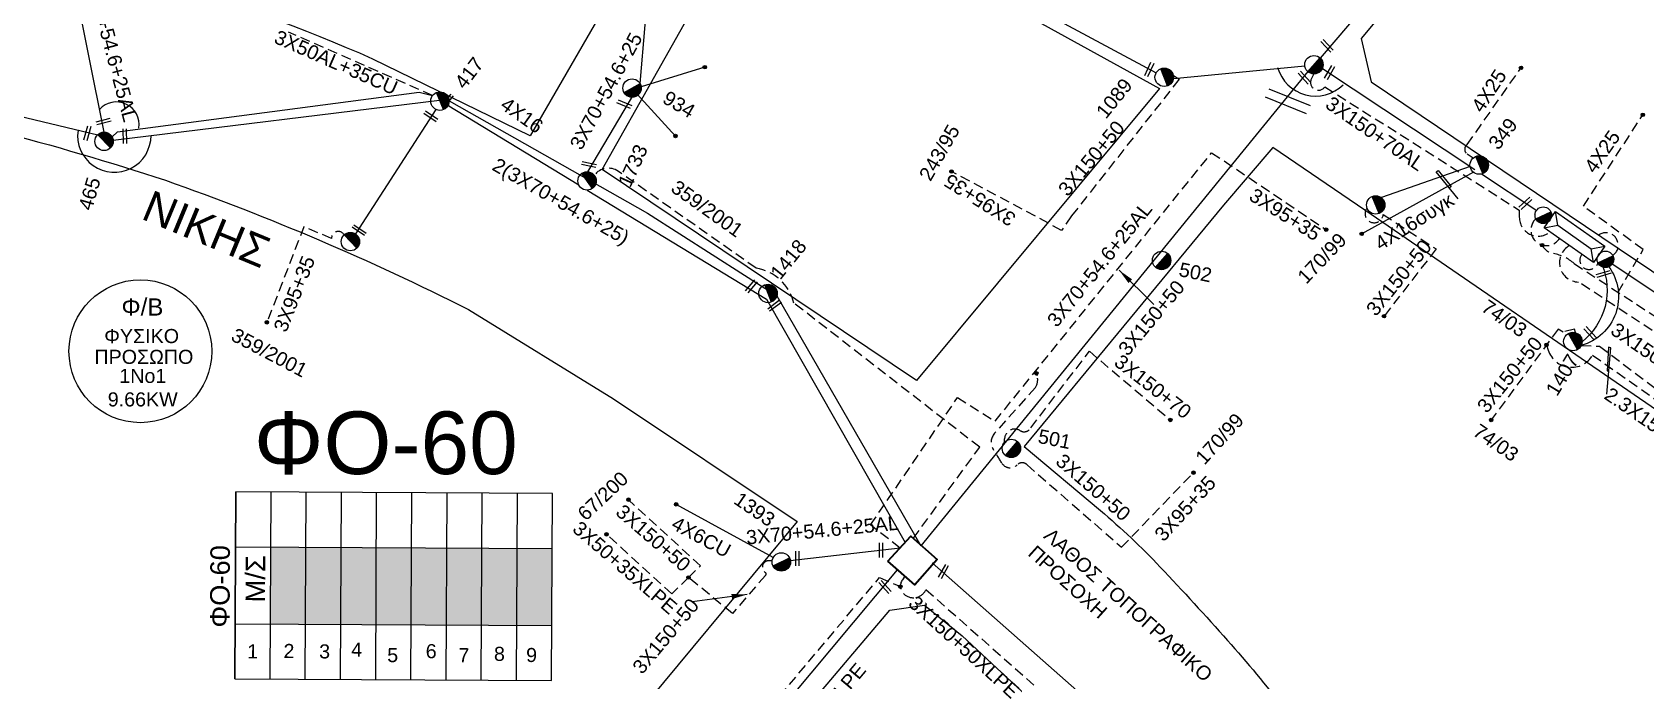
# Model space of a CAD drawing. Header units: millimetres. Extents: x 918 to 3138, y 719 to 1759.
# Drawn here: x 1466.9 to 1673.2, y 1208.6 to 1291.5 of the extents above; entities that cross this region are included whole.
import ezdxf
from ezdxf.enums import TextEntityAlignment as Align

# ---------------------------------------------------------------- set-up
doc = ezdxf.new("R2010")
doc.units = ezdxf.units.MM
doc.header["$LTSCALE"] = 0.5
doc.linetypes.add('DASHED', pattern=[19.05, 12.7, -6.35])
for name, color, linetype in [('Άγνωστα', 7, 'Continuous'), ('Ασφαλειοκιβώτια Χ.Τ 9 αναχωρήσεων', 7, 'Continuous'), ('Εναέρια παροχή ΧΤ 4x16', 7, 'SYN_LINE'), ('Επιγραφές - Σχήματα', 7, 'Continuous'), ('Καλώδια ΧΤ   3x150+50AL', 7, 'DASHED'), ('Καλώδια ΧΤ   3x150+70AL', 7, 'DASHED'), ('Καλώδια ΧΤ   4x6CU', 7, 'DASHED'), ('Μηχανική τομή', 7, 'Continuous'), ('Στύλος ΦΜ', 7, 'Continuous'), ('Στύλος ΦΜ @ 1', 7, 'Continuous'), ('Συνδέσεις', 7, 'Continuous'), ('Συνεστραμμένα ΧΤ   3x70+54.6+25 AL', 7, 'SYN_LINE'), ('Τομή', 7, 'Continuous'), ('Υποσταθμός εναέριος 2 στύλων', 7, 'Continuous'), ('Υποσταθμός πόλεως', 7, 'Continuous'), ('Υπόβαθρο ΔΕΗ', 7, 'Continuous'), ('Υπόγεια Καλώδια Δικτύου ΧΤ   .15', 7, 'DASHED'), ('Υπόγεια καλώδια Παροχών ΧΤ   4x16CU', 7, 'DASHED'), ('Υπόγεια καλώδια Παροχών ΧΤ   4x25', 7, 'DASHED')]:
    doc.layers.add(name, color=color, linetype=linetype)
doc.styles.add('ar', font='ARIAL.TTF')
doc.styles.add('arial', font='ARIAL.TTF')
doc.styles.get("Standard").update_dxf_attribs({"font": 'ARIAL.TTF'})
doc.linetypes.add('SYN_LINE', pattern='A,0.5,-0.0001,["/\\/\\/\\/",Standard,S=0.1,R=0,X=0,Y=-0.05],-0.25', length=0.7501)
doc.dimstyles.new('ISO-25', dxfattribs={"dimtxt": 2.5, "dimasz": 2.5, "dimexe": 1.25, "dimexo": 0.625, "dimtad": 1, "dimtxsty": 'Standard', "dimcen": 2.5, "dimadec": 0, "dimazin": 0, "dimtfac": 1, "dimtmove": 0, "dimatfit": 3, "dimfxl": 1, "dimarcsym": 0})

# ---------------------------------------------------------------- blocks, each defined once
blk = doc.blocks.new('ΑΣΦΑΛΕΙΟΚΙΒΩΤΙΟ ΥΠΟΣΤΑΘΜΟΥ 9 ΑΝΑΧΩΡΗΣΕΩΝ')
at = {"layer": 'Ασφαλειοκιβώτια Χ.Τ 9 αναχωρήσεων', "ltscale": 40}
for p, q in [((-23.8, 40.36), (24.02, 40.36)), ((-9.72, 40.36), (-9.72, -40.64)), ((9.94, 40.36), (9.94, -40.64)), ((-23.8, 31.36), (24.02, 31.36)), ((-23.8, 22.36), (24.02, 22.36)), ((-23.8, 13.36), (24.02, 13.36)), ((-23.8, 4.36), (24.02, 4.36)), ((-23.8, -4.64), (24.02, -4.64)), ((-23.8, -13.64), (24.02, -13.64)), ((-23.8, -22.64), (24.02, -22.64)), ((-23.8, -31.64), (24.02, -31.64))]:
    blk.add_line(p, q, dxfattribs=at)
at = {"layer": 'Ασφαλειοκιβώτια Χ.Τ 9 αναχωρήσεων'}
blk.add_lwpolyline([(-23.8, -40.64), (24.02, -40.64), (24.02, 40.36), (-23.8, 40.36)], close=True, dxfattribs=at)
for s, p in [('1', (-18.54, 37.25)), ('2', (-18.39, 27.98)), ('3', (-18.45, 18.85)), ('4', (-17.96, 10.67)), ('5', (-19.3, 1.44)), ('6', (-18.25, -8.4)), ('7', (-19.23, -16.79)), ('8', (-18.84, -25.86)), ('9', (-19.09, -34.08))]:
    blk.add_text(s, height=3.6, rotation=270, dxfattribs=at).set_placement(p)
at = {"layer": 'Ασφαλειοκιβώτια Χ.Τ 9 αναχωρήσεων', "ltscale": 40}
for tag, height, p in [('ΟΝΟΜΑ', 5, (-0.16, 44.31)), ('ΚΕΙΜΕΝΟ 1', 2, (17.06, 35.59)), ('ΚΕΙΜΕΝΟ 2', 2, (17.06, 26.88)), ('ΚΕΙΜΕΝΟ 3', 2, (17.06, 17.69)), ('ΚΕΙΜΕΝΟ 4', 2, (17.06, 8.71)), ('ΚΕΙΜΕΝΟ 5', 2, (17.06, -0.13)), ('ΚΕΙΜΕΝΟ 6', 2, (17.06, -9.05)), ('ΚΕΙΜΕΝΟ 7', 2, (17.06, -18.13)), ('ΚΕΙΜΕΝΟ 8', 2, (17.06, -26.85)), ('ΚΕΙΜΕΝΟ 9', 2, (17.06, -35.99)), ('ΣΧ', 2, (-0.1, -42.64))]:
    blk.add_attdef(tag, text='', height=height, dxfattribs=at).set_placement(p, align=Align.MIDDLE_CENTER)
blk = doc.blocks.new('ΜΗΧΑΝΙΚΗ ΤΟΜΗ')
at = {"layer": 'Μηχανική τομή', "ltscale": 40}
for p, q in [((-1.89, 0.78), (1.89, 0.78)), ((1.89, 0), (-1.89, 0))]:
    blk.add_line(p, q, dxfattribs=at)
blk = doc.blocks.new('ΥΠΑΡΧΩΝ ΤΣΙΜΕΝΤΕΝΙΟΣ ΣΤΥΛΟΣ')
at = {"layer": 'Στύλος ΦΜ'}
blk.add_hatch(color=7, dxfattribs=at).paths.add_polyline_path([(-1.29, -2.28, 0.574793), (2.62, 0, 0.268822), (1.3, 2.27)])
at = {"layer": 'Στύλος ΦΜ', "color": 7}
blk.add_line((-1.29, -2.28), (1.3, 2.27), dxfattribs=at)
blk.add_circle((0, 0), 2.62, dxfattribs=at)
at = {"layer": 'Στύλος ΦΜ', "flags": 4}
for tag, p in [('ΑΡΙΘΜΟΣ', (-4.68, 8.05)), ('ΤΥΠΟΣ', (-4.91, 3.03))]:
    blk.add_attdef(tag, p, '', height=4, dxfattribs=at)
blk = doc.blocks.new('ΥΠΟΣΤΑΘΜΟΣ ΕΝΑΕΡΙΟΣ ΕΠΙ 2 ΣΤΥΛΩΝ')
at = {"layer": 'Υποσταθμός εναέριος 2 στύλων', "linetype": 'Continuous'}
for points in [[(-11.97, -2.11, 0.574793), (-8.45, -0.07, 0.268822), (-9.64, 1.98)], [(9.68, -2.15, 0.574793), (13.19, -0.1, 0.268822), (12.01, 1.95)]]:
    blk.add_hatch(color=256, dxfattribs=at).paths.add_polyline_path(points)
for p, q in [((-11.97, -2.11), (-9.64, 1.98)), ((9.68, -2.15), (12.01, 1.95))]:
    blk.add_line(p, q, dxfattribs=at)
for centre in [(-10.81, -0.07), (10.84, -0.1)]:
    blk.add_circle(centre, 2.36, dxfattribs=at)
at = {"layer": 'Υποσταθμός πόλεως', "linetype": 'Continuous', "ltscale": 40}
blk.add_lwpolyline([(-8.57, 2.82), (8.57, 2.82), (8.57, -2.82), (-8.57, -2.82)], close=True, dxfattribs=at)
for points in [[(-5.75, 0), (-8.57, 2.82)], [(-8.57, -2.82), (-5.75, 0)], [(-5.75, 0), (5.75, 0)], [(5.75, 0), (8.57, 2.82)], [(8.57, -2.82), (5.75, 0)]]:
    blk.add_lwpolyline(points, dxfattribs=at)
at = {"layer": 'Υποσταθμός εναέριος 2 στύλων', "ltscale": 40, "flags": 1}
for tag, p in [('ΜΕΤΑΣΧΗΜΑΤΙΣΜΟΣ', (14.09, 2.51)), ('ΙΣΧΥΣ', (14.07, -0.28)), ('ΑΡΙΘΜΟΣ', (14.19, -3))]:
    blk.add_attdef(tag, p, '', height=1.8, dxfattribs=at)
blk = doc.blocks.new('_ΣΥΝΔΕΣΗ')
at = {"layer": 'Συνδέσεις', "linetype": 'SYN_LINE', "ltscale": 40}
blk.add_hatch(color=256, dxfattribs=at).paths.add_polyline_path([(0.5, -0.01, 1), (-0.5, -0.01, 1)])
at = {"layer": 'Συνδέσεις'}
blk.add_circle((0, -0.01), 0.5, dxfattribs=at)
blk = doc.blocks.new('ΤΟΜΗ')
at = {"layer": 'Τομή', "ltscale": 40}
for p, q in [((-5.68, 0), (5.68, 0)), ((5.68, -2.33), (-5.68, -2.33))]:
    blk.add_line(p, q, dxfattribs=at)

msp = doc.modelspace()

# ---------------------------------------------------------------- hatches: boundary and pattern name
at = {"layer": 'Ασφαλειοκιβώτια Χ.Τ 9 αναχωρήσεων', "ltscale": 40}
for color, points in [(85, [(1497.39, 1225.7), (1497.34, 1215.87), (1501.84, 1215.85), (1501.89, 1225.68)]), (2, [(1501.89, 1225.68), (1501.84, 1215.85), (1506.34, 1215.83), (1506.39, 1225.65)]), (151, [(1506.39, 1225.65), (1506.34, 1215.83), (1510.84, 1215.8), (1510.89, 1225.63)]), (30, [(1510.89, 1225.63), (1510.84, 1215.8), (1515.34, 1215.78), (1515.39, 1225.61)]), (173, [(1515.39, 1225.61), (1515.34, 1215.78), (1519.84, 1215.76), (1519.89, 1225.58)]), (6, [(1519.89, 1225.58), (1519.84, 1215.76), (1524.34, 1215.73), (1524.39, 1225.56)]), (27, [(1524.39, 1225.56), (1524.34, 1215.73), (1528.84, 1215.71), (1528.89, 1225.54)]), (1, [(1528.89, 1225.54), (1528.84, 1215.71), (1533.34, 1215.69), (1533.39, 1225.51)])]:
    msp.add_hatch(color=color, dxfattribs=at).paths.add_polyline_path(points)

# ---------------------------------------------------------------- linework, layer by layer
at = {"layer": 'Άγνωστα', "color": 2, "linetype": 'DASHED', "ltscale": 0.2}
for points in [[(1518.08, 1283.44), (1499.63, 1291.55)], [(1505.16, 1265.15), (1501.63, 1266.67), (1496.88, 1254.44)], [(1664.23, 1253.12), (1664.11, 1253.57), (1662.63, 1253.2), (1662.01, 1253.58), (1653.44, 1241.96)]]:
    msp.add_lwpolyline(points, dxfattribs=at)
at = {"layer": 'Άγνωστα', "color": 151, "linetype": 'DASHED', "ltscale": 0.2}
for points in [[(1612.77, 1286.06), (1613.54, 1285.51), (1599.79, 1268.05)], [(1599.79, 1268.05), (1598.52, 1266.2), (1584.43, 1273.73)]]:
    msp.add_lwpolyline(points, dxfattribs=at)
at = {"layer": 'Άγνωστα', "color": 2, "linetype": 'SYN_LINE', "ltscale": 20}
msp.add_lwpolyline([(1518.5, 1281.66), (1508.21, 1265.75), (1507.58, 1264.76)], dxfattribs=at)
at = {"layer": 'Άγνωστα', "color": 1, "linetype": 'DASHED', "ltscale": 0.2}
for points in [[(1617.7, 1276.13), (1632.35, 1266.29)], [(1606.17, 1225.69), (1615.38, 1235.22)]]:
    msp.add_lwpolyline(points, dxfattribs=at)
at = {"layer": 'Άγνωστα', "color": 27, "linetype": 'DASHED', "ltscale": 0.2}
msp.add_lwpolyline([(1559.44, 1261.37), (1541.83, 1273.74, 0.407444), (1538.76, 1273.24)], format="xyb", dxfattribs=at)
at = {"layer": 'Άγνωστα', "color": 151, "ltscale": 40}
msp.add_lwpolyline([(1658.95, 1268.21), (1658.95, 1268.21)], close=True, dxfattribs=at)
at = {"layer": 'Άγνωστα', "color": 151, "linetype": 'DASHED', "ltscale": 0.2}
msp.add_lwpolyline([(1659.96, 1264.31, 0.241017), (1661.42, 1263.22, -0.139445), (1664.06, 1261.95), (1688.67, 1245.9), (1689.26, 1247.24)], format="xyb", dxfattribs=at)
at = {"layer": 'Άγνωστα', "color": 30, "linetype": 'SYN_LINE', "ltscale": 10}
msp.add_lwpolyline([(1668.51, 1261.54, -0.523639), (1664.96, 1251.5, -0.523639)], format="xyb", dxfattribs=at)
at = {"layer": 'Άγνωστα', "color": 2, "linetype": 'SYN_LINE', "ltscale": 10}
msp.add_lwpolyline([(1667.6, 1261.86, -0.3371), (1665.07, 1251.95)], format="xyb", dxfattribs=at)
at = {"layer": 'Άγνωστα', "color": 1, "linetype": 'DASHED', "ltscale": 0.2}
msp.add_lwpolyline([(1764.04, 1206.32), (1761.83, 1207.3, -0.510052), (1760.92, 1209.17, 0.345814), (1760.55, 1211.01), (1695.83, 1243.59), (1694.7, 1243.21, -0.261149), (1691.57, 1243.78, 0.057368), (1690.25, 1244.64, 0.227346), (1688.92, 1244.67, -0.257715), (1686.75, 1245.03), (1664.61, 1259.6)], format="xyb", dxfattribs=at)
at = {"layer": 'Άγνωστα', "color": 27, "linetype": 'DASHED', "ltscale": 0.2}
msp.add_lwpolyline([(1579.53, 1226.81), (1588.04, 1238.47), (1564.28, 1256.9)], dxfattribs=at)
at = {"layer": 'Άγνωστα', "color": 85, "linetype": 'DASHED', "ltscale": 0.2}
for points in [[(1550.8, 1221.83), (1552.35, 1223.32), (1543.11, 1231.77)], [(1550.8, 1221.83), (1548.69, 1219.74), (1540.32, 1227.35)]]:
    msp.add_lwpolyline(points, dxfattribs=at)
at = {"layer": 'Άγνωστα', "lineweight": 35}
msp.add_lwpolyline([(1576.27, 1223.89), (1579.25, 1227.09), (1582.61, 1224.11), (1579.74, 1220.89), (1576.27, 1223.89)], dxfattribs=at)
at = {"layer": 'Άγνωστα', "color": 85, "linetype": 'DASHED', "ltscale": 0.2}
msp.add_lwpolyline([(1561.51, 1223.96), (1561.06, 1223.96, 0.75564), (1560.63, 1222.46, -0.557789), (1560.63, 1222.08), (1556.42, 1217.22), (1550.8, 1221.83)], format="xyb", dxfattribs=at)
at = {"layer": 'Άγνωστα', "color": 6, "linetype": 'DASHED', "ltscale": 0.2}
msp.add_lwpolyline([(1556.45, 1196.69), (1555.11, 1197.92), (1575.23, 1221.82), (1577.9, 1220.65)], dxfattribs=at)
msp.add_lwpolyline([(1578.46, 1222), (1578.15, 1221.54, 0.390853), (1578.43, 1219.63, 0.486785), (1581.17, 1220.27), (1595.23, 1207.84)], format="xyb", dxfattribs=at)
at = {"layer": 'Άγνωστα', "color": 151, "linetype": 'DASHED', "ltscale": 0.2}
msp.add_arc((1660.5, 1266.23), 1.98, 132.8989, 327.3325, dxfattribs=at)
at = {"layer": 'Άγνωστα', "color": 2, "linetype": 'DASHED', "ltscale": 0.2}
msp.add_arc((1506.01, 1265.21), 0.851, 27.8553, 184.4046, dxfattribs=at)
at = {"layer": 'Άγνωστα', "color": 27, "linetype": 'DASHED', "ltscale": 0.2}
msp.add_arc((1558.47, 1255.46), 5.99, 13.8728, 80.6407, dxfattribs=at)
at = {"layer": 'Επιγραφές - Σχήματα', "ltscale": 0.2}
for points in [[(1649.21, 1270.24), (1646.4, 1273.69), (1646.68, 1273.87), (1648.33, 1271.8), (1648.09, 1271.61)], [(1668.24, 1245.26), (1668.75, 1251.16), (1668.45, 1251.25), (1668.28, 1248.25), (1668.5, 1248.23)]]:
    msp.add_lwpolyline(points, dxfattribs=at)
at = {"layer": 'Επιγραφές - Σχήματα', "color": 202}
msp.add_circle((1480.71, 1250.74), 9.13, dxfattribs=at)
at = {"layer": 'Επιγραφές - Σχήματα', "ltscale": 0.2}
for centre, radius, start, end in [((1630.99, 1288.43), 5.06, 196.3235, 314.0823), ((1477.63, 1279.71), 2.91, 351.5071, 138.1672), ((1477.38, 1278.3), 4.69, 171.7314, 0.2333)]:
    msp.add_arc(centre, radius, start, end, dxfattribs=at)
at = {"layer": 'Επιγραφές - Σχήματα', "color": 151, "linetype": 'DASHED', "ltscale": 0.2}
msp.add_arc((1638.49, 1268.34), 1.17, 143.3341, 354.0109, dxfattribs=at)
at = {"layer": 'Επιγραφές - Σχήματα', "color": 27, "linetype": 'DASHED', "ltscale": 0.2}
msp.add_arc((1668.1, 1264.3), 1.59, 304.1339, 151.5335, dxfattribs=at)
at = {"layer": 'Επιγραφές - Σχήματα', "color": 1, "linetype": 'DASHED', "ltscale": 0.2}
msp.add_arc((1664.68, 1262.09), 2.5, 119.7551, 268.4479, dxfattribs=at)
at = {"layer": 'Επιγραφές - Σχήματα', "color": 2, "linetype": 'DASHED', "ltscale": 0.2}
msp.add_arc((1665.96, 1262.38), 1.18, 140.7908, 343.5049, dxfattribs=at)
at = {"layer": 'Καλώδια ΧΤ   3x150+50AL', "color": 1, "linetype": 'DASHED', "ltscale": 0.2}
msp.add_lwpolyline([(1577.86, 1225.59), (1574.07, 1228.54), (1585.2, 1244.81), (1590, 1241.79), (1617.7, 1276.13)], dxfattribs=at)
at = {"layer": 'Καλώδια ΧΤ   3x150+50AL', "color": 151, "linetype": 'DASHED', "ltscale": 0.2}
msp.add_lwpolyline([(1639.65, 1268.22), (1646.41, 1263.82), (1639.75, 1255.23)], dxfattribs=at)
at = {"layer": 'Καλώδια ΧΤ   3x150+50AL', "color": 2, "linetype": 'DASHED', "ltscale": 0.2}
msp.add_lwpolyline([(1660.52, 1251.56), (1660.74, 1250.87, 0.651292), (1666.42, 1250.25), (1676.26, 1243.31), (1691.76, 1235.89), (1691.76, 1235.89)], format="xyb", dxfattribs=at)
at = {"layer": 'Καλώδια ΧΤ   3x150+50AL', "color": 30, "linetype": 'DASHED', "ltscale": 0.2}
msp.add_lwpolyline([(1664.95, 1251.47), (1667.3, 1251.39), (1674.97, 1245.61), (1693.88, 1236.99)], dxfattribs=at)
at = {"layer": 'Καλώδια ΧΤ   3x150+70AL', "color": 173, "ltscale": 0.2}
msp.add_lwpolyline([(1630.77, 1286.2), (1630.44, 1285.52, 0.940596), (1632.17, 1284.56), (1657.04, 1268.78), (1657.04, 1267.88, 0.615234), (1660.89, 1265.93, 42.199807)], format="xyb", dxfattribs=at)
at = {"layer": 'Καλώδια ΧΤ   3x150+70AL', "color": 30, "linetype": 'DASHED', "ltscale": 0.2}
msp.add_lwpolyline([(1591.21, 1239.11), (1591.22, 1239.53, -0.58569), (1593.19, 1240.6, 0.430443), (1594.57, 1240.95), (1602.06, 1250.74), (1612.41, 1241.96)], format="xyb", dxfattribs=at)
at = {"layer": 'Καλώδια ΧΤ   4x6CU', "color": 85, "linetype": 'SYN_LINE', "ltscale": 15}
msp.add_lwpolyline([(1561.64, 1224.38), (1549.23, 1231.16)], dxfattribs=at)
at = {"layer": 'Συνεστραμμένα ΧΤ   3x70+54.6+25 AL', "color": 27, "ltscale": 10}
for p, q in [((1552.88, 1287.06), (1544.2, 1284.39)), ((1549.12, 1278.26), (1543.78, 1284.1))]:
    msp.add_line(p, q, dxfattribs=at)
at = {"layer": 'Συνεστραμμένα ΧΤ   3x70+54.6+25 AL', "color": 27, "ltscale": 15}
msp.add_lwpolyline([(1537.93, 1273.69), (1544.62, 1284.97), (1545.91, 1300.01), (1559.57, 1326.06), (1604.26, 1383.54)], dxfattribs=at)
at = {"layer": 'Συνεστραμμένα ΧΤ   3x70+54.6+25 AL', "color": 151, "ltscale": 20}
for points in [[(1571.09, 1307.58), (1571.09, 1307.58), (1610.6, 1286.32)], [(1612.8, 1285.61), (1629.61, 1287.25)], [(1631.86, 1286.89), (1651.36, 1273.96)], [(1581.94, 1223.68), (1603.34, 1204.8), (1620.01, 1179.94), (1637.5, 1149.47), (1668.89, 1133.71)]]:
    msp.add_lwpolyline(points, dxfattribs=at)
at = {"layer": 'Συνεστραμμένα ΧΤ   3x70+54.6+25 AL', "color": 173, "ltscale": 20}
for points in [[(1631.61, 1288.21), (1644.86, 1303.77)], [(1354.86, 1294.43), (1381.57, 1293.81), (1407.75, 1292.05), (1436.76, 1287.6), (1475.26, 1278.43)], [(1477.24, 1277.74), (1518.97, 1282.84), (1536.77, 1272.01)], [(1537.86, 1271.34), (1560.77, 1257.4), (1578.49, 1226.28)]]:
    msp.add_lwpolyline(points, dxfattribs=at)
at = {"layer": 'Συνεστραμμένα ΧΤ   3x70+54.6+25 AL', "color": 2, "ltscale": 20}
for points in [[(1476.1, 1278.75), (1472.1, 1298.51)], [(1477.11, 1278.14), (1477.8, 1278.78), (1516.38, 1283.87), (1518.08, 1283.44)], [(1520.19, 1282.75), (1545.54, 1268.38), (1562.11, 1257.82), (1580.49, 1225.87)]]:
    msp.add_lwpolyline(points, dxfattribs=at)
at = {"layer": 'Συνεστραμμένα ΧΤ   3x70+54.6+25 AL', "color": 30, "ltscale": 20}
msp.add_lwpolyline([(1630.01, 1286.49), (1580.49, 1225.87)], dxfattribs=at)
at = {"layer": 'Συνεστραμμένα ΧΤ   3x70+54.6+25 AL', "color": 151, "ltscale": 10}
msp.add_lwpolyline([(1652.2, 1273.41), (1659.14, 1268.81)], dxfattribs=at)
at = {"layer": 'Συνεστραμμένα ΧΤ   3x70+54.6+25 AL', "color": 1, "linetype": 'DASHED', "ltscale": 0.2}
msp.add_lwpolyline([(1595.19, 1248.22), (1595.37, 1247.64, -0.227147), (1595.16, 1246.11), (1589.95, 1240.27, 0.342296), (1589.8, 1238.13, -0.010811), (1590.89, 1236.43, 0.493832), (1592.85, 1236.22, -0.429258), (1594.1, 1236.22), (1606.17, 1225.69)], format="xyb", dxfattribs=at)
at = {"layer": 'Συνεστραμμένα ΧΤ   3x70+54.6+25 AL', "color": 85, "linetype": 'SYN_LINE', "ltscale": 15}
msp.add_lwpolyline([(1577.86, 1225.59), (1562.68, 1223.81)], dxfattribs=at)
at = {"layer": 'Συνεστραμμένα ΧΤ   3x70+54.6+25 AL', "color": 85, "ltscale": 20}
msp.add_lwpolyline([(1475.7, 1098.5), (1531.59, 1167.57), (1557.22, 1197.42), (1558.06, 1199.48), (1577.53, 1222.79)], dxfattribs=at)
at = {"layer": 'Υπόβαθρο ΔΕΗ'}
for points in [[(1392.52, 1312.62), (1436.96, 1380.78), (1490.11, 1350.96), (1552.75, 1316.7), (1530.55, 1278.27), (1510.45, 1288.1, 0.058929), (1454.41, 1305.15, 0.043228), (1392.52, 1312.62, 70.730924)], [(1332.3, 1289.53), (1334.16, 1291.32), (1351.05, 1292.15, -0.021622), (1391.28, 1290.54, -0.024043), (1440.28, 1283.9, -0.031921), (1483.91, 1272.6, -0.03259), (1522.65, 1256.08), (1541.19, 1244.65), (1564.7, 1228.97), (1519.27, 1174.27), (1479.03, 1196.68, 0.036325), (1450.23, 1208.12, 0.007316), (1418.86, 1215.55, 0.040954), (1377.96, 1221.15, 0.048833), (1338.21, 1219.43), (1337.18, 1235.29), (1334.39, 1265.38), (1332.3, 1289.53)], [(1676.21, 1242.11), (1637.27, 1268.76), (1625.53, 1276.8), (1619.21, 1269.44), (1593.71, 1238.58), (1603.48, 1230.37, -0.028869), (1611.12, 1223.16, -0.007048), (1619.73, 1213.78, -0.03996), (1633.5, 1195.61, -0.02329), (1651.21, 1169.91, -0.022861), (1665.85, 1143.95), (1671.22, 1133.04), (1679.45, 1116.59, -0.025569)], [(1592.64, 1079.64), (1580.08, 1104.27), (1571.47, 1118.6), (1567.56, 1124.77), (1549.26, 1147.34), (1532.72, 1165.04), (1563.79, 1202.6), (1576.56, 1217.64), (1581, 1218.3), (1585.81, 1214.38), (1594.68, 1206.1), (1608.41, 1190.02), (1628.28, 1161.87, -0.036136), (1634.03, 1152.33, 0.021896), (1642.64, 1137.1), (1650.21, 1121.65), (1661.06, 1097.13), (1666.27, 1083.44), (1670.65, 1069.18)]]:
    msp.add_lwpolyline(points, format="xyb", dxfattribs=at)
for points in [[(1636.83, 1290.74), (1638.08, 1285.17), (1686.63, 1252.49), (1748.85, 1221.48), (1772.57, 1209.21), (1796.73, 1341.74), (1732.17, 1341.63), (1679.39, 1341.65), (1636.83, 1290.74)], [(1539.74, 1273.97), (1561.11, 1311.85), (1611.03, 1284.32), (1579.94, 1246.99), (1539.74, 1273.97)]]:
    msp.add_lwpolyline(points, dxfattribs=at)
at = {"layer": 'Υπόγεια Καλώδια Δικτύου ΧΤ   .15', "color": 27, "linetype": 'SYN_LINE', "ltscale": 10}
msp.add_lwpolyline([(1676.8, 1256.63), (1668.93, 1261.89)], dxfattribs=at)
at = {"layer": 'Υπόγεια καλώδια Παροχών ΧΤ   4x16CU', "color": 151, "linetype": 'SYN_LINE', "ltscale": 15}
msp.add_lwpolyline([(1651.18, 1273.62), (1636.89, 1265.75)], dxfattribs=at)
at = {"layer": 'Υπόγεια καλώδια Παροχών ΧΤ   4x16CU', "color": 151, "linetype": 'SYN_LINE', "ltscale": 10}
msp.add_lwpolyline([(1650.74, 1274.38), (1639.4, 1270.38)], dxfattribs=at)
at = {"layer": 'Υπόγεια καλώδια Παροχών ΧΤ   4x25', "color": 151, "ltscale": 0.2}
msp.add_lwpolyline([(1651.12, 1275.43), (1650.38, 1275.95, -0.520369), (1650.38, 1277.17), (1657.26, 1286.98)], format="xyb", dxfattribs=at)
msp.add_lwpolyline([(1669.67, 1258.29), (1672.87, 1263.74), (1665.24, 1269.29), (1672.83, 1280.97)], dxfattribs=at)

# ---------------------------------------------------------------- block references
at = {"layer": 'Ασφαλειοκιβώτια Χ.Τ 9 αναχωρήσεων', "xscale": 0.5000000000000003, "yscale": 0.5000000000000003, "zscale": 0.5000000000000003, "rotation": 89.70135055606067}
msp.add_blockref('ΑΣΦΑΛΕΙΟΚΙΒΩΤΙΟ ΥΠΟΣΤΑΘΜΟΥ 9 ΑΝΑΧΩΡΗΣΕΩΝ', (1513.04, 1220.65), dxfattribs=at).add_auto_attribs({'ΟΝΟΜΑ': 'ΦΟ-60'})
at = {"layer": 'Μηχανική τομή'}
for p, xscale, yscale, zscale, rotation in [((1632.6, 1289.92), 0.4999999999999993, 0.4999999999999993, 0.4999999999999993, 132.9464639555496), ((1609.54, 1286.84), 0.4999999999999995, 0.4999999999999995, 0.4999999999999995, 245.3378656826517), ((1629.69, 1285.85), 0.4999999999999993, 0.4999999999999993, 0.4999999999999993, 132.9464639555496), ((1632.61, 1286.47), 0.4999999999999998, 0.4999999999999998, 0.4999999999999998, 240.3999436640924), ((1519.82, 1282.91), 0.4999999999999996, 0.4999999999999996, 0.4999999999999996, 229.7432333161999), ((1517.96, 1280.94), 0.4999999999999994, 0.4999999999999994, 0.4999999999999994, 145.821922469074), ((1542.68, 1282.52), 0.4999999999999994, 0.4999999999999994, 0.4999999999999994, 157.507049709447), ((1473.73, 1278.67), 0.4999999999999996, 0.4999999999999996, 0.4999999999999996, 254.111807167121), ((1475.95, 1280.3), 0.4999999999999995, 0.4999999999999995, 0.4999999999999995, 194.8618064563721), ((1478.53, 1278.25), 0.4999999999999997, 0.4999999999999997, 0.4999999999999997, 270.577947933592), ((1538.11, 1274.81), 0.4999999999999994, 0.4999999999999994, 0.4999999999999994, 167.5934428118581), ((1657.96, 1269.52), 0.4999999999999996, 0.4999999999999996, 0.4999999999999996, 42.76191703139985), ((1508.79, 1266.39), 0.4999999999999994, 0.4999999999999994, 0.4999999999999994, 145.821922469074), ((1667.76, 1260.81), 0.4999999999999282, 0.4999999999999282, 0.4999999999999282, 196.7242473678897), ((1558.69, 1259.17), 0.4999999999999996, 0.4999999999999996, 0.4999999999999996, 229.7432333161999), ((1561.69, 1256.74), 0.4999999999999996, 0.4999999999999996, 0.4999999999999996, 216.5603521982894), ((1666.23, 1253.2), 0.5000000000000009, 0.5000000000000009, 0.5000000000000009, 132.9464639555493), ((1575.23, 1225.31), 0.4999999999999996, 0.4999999999999996, 0.4999999999999996, 270.5779479335922), ((1564.52, 1224.24), 0.4999999999999996, 0.4999999999999996, 0.4999999999999996, 270.5779479335922), ((1583.22, 1222.68), 0.4999999999999998, 0.4999999999999998, 0.4999999999999998, 240.3999436640924), ((1576.07, 1220.74), 0.4999999999999993, 0.4999999999999993, 0.4999999999999993, 132.9464639555496)]:
    msp.add_blockref('ΜΗΧΑΝΙΚΗ ΤΟΜΗ', p, dxfattribs=dict(at, xscale=xscale, yscale=yscale, zscale=zscale, rotation=rotation))
at = {"layer": 'Στύλος ΦΜ @ 1', "ltscale": 40}
ref = msp.add_blockref('ΥΠΑΡΧΩΝ ΤΣΙΜΕΝΤΕΝΙΟΣ ΣΤΥΛΟΣ', (1519.01, 1282.72), dxfattribs=dict(at, xscale=0.4499999999998181, yscale=0.4499999999998181, zscale=0.4499999999998181, rotation=52.33487824996366))
ref.add_attrib('ΤΥΠΟΣ', '417', (1522.17, 1284.12), dxfattribs={"layer": 'Στύλος ΦΜ', "height": 1.8, "rotation": 52.3349, "flags": 4})
for p, xscale, yscale, zscale, rotation in [((1630.78, 1287.37), 0.4499999999998179, 0.4499999999998179, 0.4499999999998179, 348.5857474528053), ((1638.68, 1269.45), 0.449999999999818, 0.449999999999818, 0.449999999999818, 52.06078978337753), ((1507.57, 1264.76), 0.4499999999998181, 0.4499999999998181, 0.4499999999998181, 73.75191302957971)]:
    msp.add_blockref('ΥΠΑΡΧΩΝ ΤΣΙΜΕΝΤΕΝΙΟΣ ΣΤΥΛΟΣ', p, dxfattribs=dict(at, xscale=xscale, yscale=yscale, zscale=zscale, rotation=rotation))
ref = msp.add_blockref('ΥΠΑΡΧΩΝ ΤΣΙΜΕΝΤΕΝΙΟΣ ΣΤΥΛΟΣ', (1543.59, 1284.39), dxfattribs=dict(at, xscale=0.449999999999818, yscale=0.449999999999818, zscale=0.449999999999818, rotation=329.121481951468))
ref.add_attrib('ΤΥΠΟΣ', '934', (1547.33, 1282.61), dxfattribs={"layer": 'Στύλος ΦΜ', "height": 1.8, "rotation": 329.1215, "flags": 4})
ref = msp.add_blockref('ΥΠΑΡΧΩΝ ΤΣΙΜΕΝΤΕΝΙΟΣ ΣΤΥΛΟΣ', (1611.63, 1285.77), dxfattribs=dict(at, xscale=0.449999999999818, yscale=0.449999999999818, zscale=0.449999999999818, rotation=51.08218271807353))
ref.add_attrib('ΤΥΠΟΣ', '1089', (1604.18, 1280.34), dxfattribs={"layer": 'Στύλος ΦΜ', "height": 1.8, "rotation": 51.0822, "flags": 4})
ref = msp.add_blockref('ΥΠΑΡΧΩΝ ΤΣΙΜΕΝΤΕΝΙΟΣ ΣΤΥΛΟΣ', (1651.91, 1274.55), dxfattribs=dict(at, xscale=0.449999999999818, yscale=0.449999999999818, zscale=0.449999999999818, rotation=52.06078978337753))
ref.add_attrib('ΤΥΠΟΣ', '349', (1654.36, 1276.35), dxfattribs={"layer": 'Στύλος ΦΜ', "height": 1.8, "rotation": 52.0608, "flags": 4})
ref = msp.add_blockref('ΥΠΑΡΧΩΝ ΤΣΙΜΕΝΤΕΝΙΟΣ ΣΤΥΛΟΣ', (1476.07, 1277.58), dxfattribs=dict(at, xscale=0.4499999999998181, yscale=0.4499999999998181, zscale=0.4499999999998181, rotation=73.75191302957971))
ref.add_attrib('ΤΥΠΟΣ', '465', (1474.48, 1268.63), dxfattribs={"layer": 'Στύλος ΦΜ', "height": 1.8, "rotation": 73.7519, "flags": 4})
ref = msp.add_blockref('ΥΠΑΡΧΩΝ ΤΣΙΜΕΝΤΕΝΙΟΣ ΣΤΥΛΟΣ', (1537.83, 1272.52), dxfattribs=dict(at, xscale=0.4499999999998181, yscale=0.4499999999998181, zscale=0.4499999999998181, rotation=65.68354298491153))
ref.add_attrib('ΤΥΠΟΣ', '1733', (1543.35, 1271.55), dxfattribs={"layer": 'Στύλος ΦΜ', "height": 1.8, "rotation": 65.6835, "flags": 4})
ref = msp.add_blockref('ΥΠΑΡΧΩΝ ΤΣΙΜΕΝΤΕΝΙΟΣ ΣΤΥΛΟΣ', (1560.97, 1258.13), dxfattribs=dict(at, xscale=0.449999999999818, yscale=0.449999999999818, zscale=0.449999999999818, rotation=51.08218271807353))
ref.add_attrib('ΤΥΠΟΣ', '1418', (1562.52, 1259.76), dxfattribs={"layer": 'Στύλος ΦΜ', "height": 1.8, "rotation": 51.0822, "flags": 4})
ref = msp.add_blockref('ΥΠΑΡΧΩΝ ΤΣΙΜΕΝΤΕΝΙΟΣ ΣΤΥΛΟΣ', (1611.3, 1262.35), dxfattribs=dict(at, xscale=0.4499999999998179, yscale=0.4499999999998179, zscale=0.4499999999998179, rotation=348.5857474528053))
ref.add_attrib('ΑΡΙΘΜΟΣ', '502', (1613.4, 1260.37), dxfattribs={"layer": 'Στύλος ΦΜ', "height": 1.8, "rotation": 348.5857, "flags": 4})
ref = msp.add_blockref('ΥΠΑΡΧΩΝ ΤΣΙΜΕΝΤΕΝΙΟΣ ΣΤΥΛΟΣ', (1663.89, 1251.99), dxfattribs=dict(at, xscale=0.449999999999818, yscale=0.449999999999818, zscale=0.449999999999818, rotation=58.73295633147714))
ref.add_attrib('ΤΥΠΟΣ', '1407', (1661.86, 1244.87), dxfattribs={"layer": 'Στύλος ΦΜ', "height": 1.8, "rotation": 58.733, "flags": 4})
ref = msp.add_blockref('ΥΠΑΡΧΩΝ ΤΣΙΜΕΝΤΕΝΙΟΣ ΣΤΥΛΟΣ', (1592.09, 1238.32), dxfattribs=dict(at, xscale=0.4499999999998179, yscale=0.4499999999998179, zscale=0.4499999999998179, rotation=348.5857474528053))
ref.add_attrib('ΑΡΙΘΜΟΣ', '501', (1595.38, 1239.05), dxfattribs={"layer": 'Στύλος ΦΜ', "height": 1.8, "rotation": 348.5857, "flags": 4})
ref = msp.add_blockref('ΥΠΑΡΧΩΝ ΤΣΙΜΕΝΤΕΝΙΟΣ ΣΤΥΛΟΣ', (1562.67, 1223.81), dxfattribs=dict(at, xscale=0.4499999999998181, yscale=0.4499999999998181, zscale=0.4499999999998181, rotation=325.5737125528016))
ref.add_attrib('ΤΥΠΟΣ', '1393', (1556.44, 1231.38), dxfattribs={"layer": 'Στύλος ΦΜ', "height": 1.8, "rotation": 325.5737, "flags": 4})
at = {"layer": 'Συνδέσεις', "xscale": 0.4500000000000455, "yscale": 0.4500000000000455, "zscale": 0.4500000000000455}
for p in [(1552.88, 1287.07), (1657.26, 1286.99), (1672.84, 1280.97), (1549.13, 1278.27), (1584.43, 1273.73), (1632.35, 1266.3), (1636.89, 1265.75), (1659.96, 1264.31), (1496.88, 1254.45), (1639.75, 1255.23), (1660.52, 1251.56), (1595.28, 1247.93), (1612.41, 1241.97), (1653.44, 1241.96), (1615.38, 1235.22), (1543.12, 1231.77), (1549.23, 1231.17), (1540.32, 1227.35), (1550.8, 1221.83), (1577.9, 1220.66)]:
    msp.add_blockref('_ΣΥΝΔΕΣΗ', p, dxfattribs=at)
at = {"layer": 'Τομή', "xscale": 0.5000000000000188, "yscale": 0.5000000000000188, "zscale": 0.5000000000000188, "rotation": 157.7732649481763}
msp.add_blockref('ΤΟΜΗ', (1627.21, 1282.15), dxfattribs=at)
at = {"layer": 'Υποσταθμός εναέριος 2 στύλων', "xscale": 0.4500720732769993, "yscale": 0.4500720732769993, "zscale": 0.4500720732769993, "rotation": 324.7144640164467}
msp.add_blockref('ΥΠΟΣΤΑΘΜΟΣ ΕΝΑΕΡΙΟΣ ΕΠΙ 2 ΣΤΥΛΩΝ', (1664.1, 1265.35), dxfattribs=at)

# ---------------------------------------------------------------- texts
at = {"layer": 'Άγνωστα', "ltscale": 40, "char_height": 1.8, "width": 17.1868, "attachment_point": 1, "style": 'arial'}
for s, insert, rotation in [('3X50AL+35CU', (1498.39, 1291.88), 336.3005), ('3X150+50', (1597.92, 1271.57), 50.0583), ('3X95+35', (1591.87, 1266.6), 147.7487), ('3X95+35', (1623.29, 1271.71), 327.6045), ('3X95+35', (1497.68, 1253.71), 68.2991), ('3X150+50', (1651.49, 1243.83), 51.0651), ('3X150+70', (1669.58, 1254.54), 325.4164), ('3X150+50', (1598.79, 1237.8), 319.1552), ('3X95+35', (1610.23, 1227.51), 47.638), ('3X150+50', (1542.53, 1231.32), 319.1552), ('3X50+35XLPE', (1537, 1229.18), 319.1552), ('3X150+50XLPE', (1579.99, 1219.65), 317.6962), ('3X150+50', (1543.49, 1210.49), 50.0583), ('3X150+50XLPE', (1560.71, 1197.31), 50.033)]:
    msp.add_mtext(s, dxfattribs=dict(at, insert=insert, rotation=rotation))
at = {"layer": 'Εναέρια παροχή ΧΤ 4x16', "ltscale": 20, "insert": (1527.64, 1283.36), "char_height": 1.8, "width": 17.1868, "attachment_point": 1, "rotation": 324.526, "style": 'arial'}
msp.add_mtext('4X16', dxfattribs=at)
at = {"layer": 'Επιγραφές - Σχήματα', "color": 1, "style": 'ar'}
for s, height, p in [('Φ/Β', 2.2, (1480.97, 1256.45)), ('ΦΥΣΙΚΟ ', 1.8, (1481.22, 1252.69)), ('1No1', 1.8, (1481.02, 1247.58)), ('9.66KW', 1.8, (1481.01, 1244.59))]:
    msp.add_text(s, height=height, dxfattribs=at).set_placement(p, align=Align.MIDDLE)
at = {"layer": 'Επιγραφές - Σχήματα', "ltscale": 40, "char_height": 1.8, "attachment_point": 1, "style": 'arial'}
for s, insert, width, rotation in [('243/95', (1580.18, 1273.26), 17.1868, 60.1026), ('359/2001', (1549.44, 1272.75), 17.1868, 324.526), ('170/99', (1628.5, 1260.47), 17.1868, 46.463), ('74/03', (1653.05, 1257.48), 17.1868, 325.4164), ('359/2001', (1492.99, 1253.81), 17.1868, 332.259), ('170/99', (1615.45, 1237.32), 17.1868, 47.638), ('74/03', (1651.98, 1241.59), 17.1868, 325.4164), ('67/200', (1536.43, 1230.26), 17.1868, 43.342), ('ΛΑΘΟΣ ΤΟΠΟΓΡΑΦΙΚΟ ΠΡΟΣΟΧΗ', (1597.29, 1228.31), 31.3817, 318.015)]:
    msp.add_mtext(s, dxfattribs=dict(at, insert=insert, width=width, rotation=rotation))
at = {"layer": 'Επιγραφές - Σχήματα', "insert": (1482.18, 1271.43), "char_height": 4, "width": 90.8081, "attachment_point": 1, "rotation": 337.5236, "style": 'arial'}
msp.add_mtext('ΝΙΚΗΣ', dxfattribs=at)
at = {"layer": 'Επιγραφές - Σχήματα', "color": 1, "insert": (1474.83, 1250.93), "char_height": 1.8, "width": 12.958, "attachment_point": 1}
msp.add_mtext('ΠΡΟΣΩΠΟ', dxfattribs=at)
at = {"layer": 'Επιγραφές - Σχήματα', "ltscale": 40, "insert": (1495.21, 1243.04), "char_height": 8, "width": 17.8089, "attachment_point": 1, "style": 'arial'}
msp.add_mtext('ΦO-60', dxfattribs=at)
at = {"layer": 'Επιγραφές - Σχήματα', "insert": (1494.15, 1218.64), "char_height": 2.5, "width": 2.1764, "attachment_point": 1, "rotation": 89.7014}
msp.add_mtext('Μ/Σ', dxfattribs=at)
at = {"layer": 'Καλώδια ΧΤ   3x150+50AL', "ltscale": 40, "char_height": 1.8, "width": 17.1868, "attachment_point": 1, "style": 'arial'}
for s, insert, rotation in [('3X150+50', (1637.31, 1256.23), 51.0651), ('3X150+50', (1605.6, 1251.17), 50.0583), ('2.3X150+50', (1668.77, 1246.26), 325.4164)]:
    msp.add_mtext(s, dxfattribs=dict(at, insert=insert, rotation=rotation))
at = {"layer": 'Καλώδια ΧΤ   3x150+70AL', "ltscale": 0.2, "insert": (1633.11, 1283.46), "char_height": 1.8, "width": 17.1868, "attachment_point": 1, "rotation": 325.4164, "style": 'arial'}
msp.add_mtext('3X150+70AL', dxfattribs=at)
at = {"layer": 'Καλώδια ΧΤ   3x150+70AL', "ltscale": 40, "insert": (1606.19, 1250.48), "char_height": 1.8, "width": 17.1868, "attachment_point": 1, "rotation": 322.166, "style": 'arial'}
msp.add_mtext('3X150+70', dxfattribs=at)
at = {"layer": 'Καλώδια ΧΤ   4x6CU', "ltscale": 0.2, "insert": (1549.31, 1229.73), "char_height": 1.8, "width": 17.1868, "attachment_point": 1, "rotation": 331.5047, "style": 'arial'}
msp.add_mtext('4X6CU', dxfattribs=at)
at = {"layer": 'Συνεστραμμένα ΧΤ   3x70+54.6+25 AL', "ltscale": 20, "char_height": 1.8, "width": 17.1868, "attachment_point": 1, "style": 'arial'}
for insert, rotation in [((1475.36, 1299.3), 284.7527), ((1596.51, 1254.82), 51.0105), ((1558.09, 1227.82), 5.578)]:
    msp.add_mtext('3X70+54.6+25AL', dxfattribs=dict(at, insert=insert, rotation=rotation))
at = {"layer": 'Συνεστραμμένα ΧΤ   3x70+54.6+25 AL', "ltscale": 40, "char_height": 1.8, "width": 17.1868, "attachment_point": 1, "style": 'arial'}
for s, insert, rotation in [('3X70+54.6+25', (1535.53, 1277.19), 61.5207), ('2(3X70+54.6+25)', (1526.44, 1275.57), 330.2574)]:
    msp.add_mtext(s, dxfattribs=dict(at, insert=insert, rotation=rotation))
at = {"layer": 'Υπόγεια καλώδια Παροχών ΧΤ   4x16CU', "ltscale": 0.2, "insert": (1638.34, 1265.08), "char_height": 1.8, "width": 17.1868, "attachment_point": 1, "rotation": 32.1218, "style": 'arial'}
msp.add_mtext('4X16συγκ', dxfattribs=at)
at = {"layer": 'Υπόγεια καλώδια Παροχών ΧΤ   4x25', "ltscale": 0.2, "char_height": 1.8, "width": 17.1868, "attachment_point": 1, "style": 'arial'}
for insert, rotation in [((1650.79, 1282.09), 56.7446), ((1665.22, 1274.38), 55.1)]:
    msp.add_mtext('4X25', dxfattribs=dict(at, insert=insert, rotation=rotation))

# ---------------------------------------------------------------- leaders
at = {"layer": 'Επιγραφές - Σχήματα', "ltscale": 40}
for points in [[(1605.87, 1261.1), (1610.3, 1256.74)], [(1558.31, 1219.65), (1551.25, 1218.73)]]:
    msp.add_leader(points, dimstyle='ISO-25', override={"dimasz": 2, "dimtad": 0}, dxfattribs=at)

doc.saveas('drawing.dxf')
